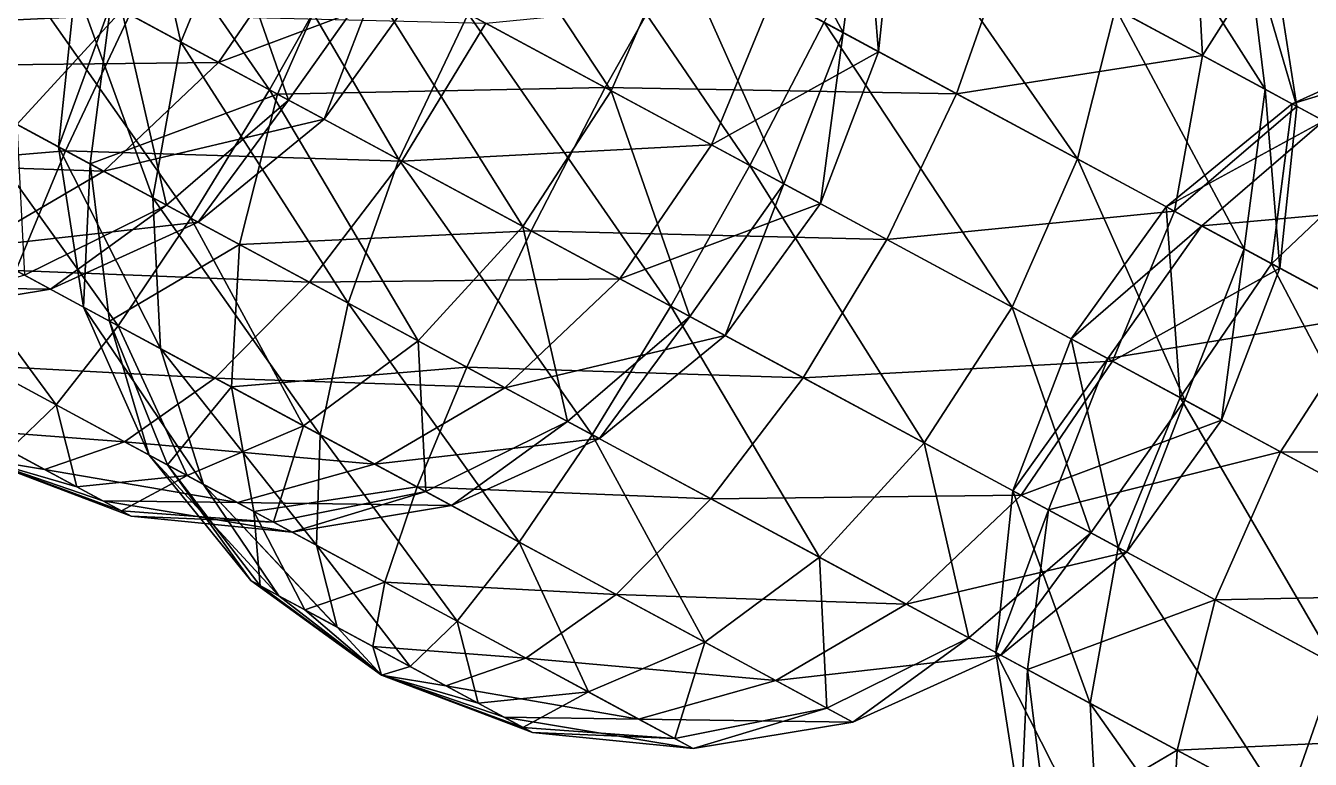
# Model space of a CAD drawing. Header units: metres. Extents: x -386 to 289, y -317 to 299.
# Drawn here: x 42.3 to 104.1, y -37 to -1.7 of the extents above; entities that cross this region are included whole.
import ezdxf

# ---------------------------------------------------------------- set-up
doc = ezdxf.new("R2010")
doc.units = ezdxf.units.M

msp = doc.modelspace()

# ---------------------------------------------------------------- linework, layer by layer
for points in [[(44.310596, 9.293887, -423.57208), (40.96672, 2.2753992, -424.517), (54.056976, -4.7877197, -422.57858), (54.057076, -4.7876196, -422.5785)], [(44.310596, 9.293887, -423.57208), (54.056976, -4.7877197, -422.57858), (57.862625, 1.981607, -421.56528), (57.862724, 1.981707, -421.5652)], [(75.44797, 9.5373, -430.71228), (73.62056, 2.301827, -428.33698), (81.64307, -2.026885, -440.2492), (81.643166, -2.0267851, -440.2491)], [(75.44797, 9.5373, -430.71228), (81.64307, -2.026885, -440.2492), (82.64075, 5.656283, -441.3925), (82.64085, 5.656383, -441.3924)], [(61.431087, 8.878908, -422.57858), (57.862625, 1.981607, -421.56528), (70.482086, -4.827489, -427.5268), (70.482185, -4.827389, -427.5267)], [(61.431087, 8.878908, -422.57858), (70.482086, -4.827489, -427.5268), (73.62056, 2.301827, -428.33698), (73.62066, 2.3019269, -428.33688)], [(47.51119, 7.5669327, -615.63135), (44.715904, 0.25244284, -615.7661), (49.783646, -2.481965, -601.9154), (49.783745, -2.4818652, -601.9153)], [(47.51119, 7.5669327, -615.63135), (49.783646, -2.481965, -601.9154), (52.757706, 4.736066, -601.29205), (52.757805, 4.736166, -601.29193)], [(34.756523, 5.6262436, -254.29596), (41.901817, -6.450634, -262.42963), (46.945988, -0.95083714, -260.05435), (46.946087, -0.9507371, -260.05426)], [(51.181633, 5.5864744, -259.24417), (46.945988, -0.95083714, -260.05435), (54.9685, -5.2795486, -271.96658), (54.968597, -5.2794485, -271.9665)], [(51.181633, 5.5864744, -259.24417), (54.9685, -5.2795486, -271.96658), (59.48715, 1.1050615, -271.57663), (59.487247, 1.1051615, -271.57654)], [(82.64075, 5.656283, -441.3925), (81.64307, -2.026885, -440.2492), (83.349, -2.9473596, -455.12344), (83.3491, -2.9472597, -455.12335)], [(82.64075, 5.656283, -441.3925), (83.349, -2.9473596, -455.12344), (84.17025, 4.83101, -454.72836), (84.17035, 4.83111, -454.72827)], [(95.14023, 5.9718685, -602.77344), (94.74842, -0.87667036, -598.9949), (101.94121, -4.757688, -609.67505), (101.94131, -4.757588, -609.6749)], [(95.14023, 5.9718685, -602.77344), (101.94121, -4.757688, -609.67505), (101.013115, 2.803031, -611.4938), (101.013214, 2.8031309, -611.49365)], [(47.333366, -1.1598563, -480.02835), (33.31649, -1.8182435, -471.89468), (35.143898, 5.4172263, -474.26996), (35.143997, 5.4173265, -474.26987)], [(67.64129, 5.528057, -592.7996), (63.61105, -1.1200838, -591.8547), (77.16308, -8.4323635, -589.84784), (77.16318, -8.432263, -589.8477)], [(67.64129, 5.528057, -592.7996), (77.16308, -8.4323635, -589.84784), (80.731544, -1.5350623, -590.86115), (80.73164, -1.5349623, -590.861)], [(83.81964, 5.0201797, -593.83203), (80.731544, -1.5350623, -590.86115), (92.921005, -8.112144, -596.61957), (92.921104, -8.112044, -596.61945)], [(83.81964, 5.0201797, -593.83203), (92.921005, -8.112144, -596.61957), (94.74842, -0.87667036, -598.9949), (94.74852, -0.87657034, -598.99475)], [(52.757706, 4.736066, -601.29205), (49.783646, -2.481965, -601.9154), (60.267174, -8.138572, -592.7996), (60.267273, -8.138472, -592.7995)], [(52.757706, 4.736066, -601.29205), (60.267174, -8.138572, -592.7996), (63.61105, -1.1200838, -591.8547), (63.61115, -1.1199838, -591.85455)], [(84.17025, 4.83101, -454.72836), (83.349, -2.9473596, -455.12344), (78.28126, -0.21295214, -468.9741), (78.28136, -0.21285214, -468.974)], [(98.5521, 4.1309223, -632.52185), (98.927086, -3.13136, -635.42914), (89.52782, 1.9402132, -643.6022), (89.527916, 1.9403132, -643.60205)], [(102.26195, 2.1291971, -622.38245), (98.927086, -3.13136, -635.42914), (98.5521, 4.1309223, -632.52185), (98.5522, 4.1310225, -632.5217)], [(56.00675, 2.9829836, -301.31482), (51.60669, -3.4656162, -300.69147), (41.12316, 2.1909885, -309.8073), (41.12326, 2.1910884, -309.80722)], [(61.25326, 0.15211678, -286.97556), (51.60669, -3.4656162, -300.69147), (56.00675, 2.9829836, -301.31482), (56.006847, 2.9830835, -301.31473)], [(101.013115, 2.803031, -611.4938), (101.94121, -4.757688, -609.67505), (103.4707, -5.582961, -623.0109), (103.4708, -5.582861, -623.0108)], [(101.013115, 2.803031, -611.4938), (103.4707, -5.582961, -623.0109), (102.26195, 2.1291971, -622.38245), (102.26205, 2.129297, -622.3823)], [(51.60669, -3.4656162, -300.69147), (36.681213, -3.633751, -307.03693), (41.12316, 2.1909885, -309.8073), (41.12326, 2.1910884, -309.80722)], [(40.96672, 2.2753992, -424.517), (38.53709, -4.635127, -427.28738), (50.27349, -10.967747, -425.54944), (50.27359, -10.967647, -425.54935)], [(40.96672, 2.2753992, -424.517), (50.27349, -10.967747, -425.54944), (54.056976, -4.7877197, -422.57858), (54.057076, -4.7876196, -422.5785)], [(57.582817, 2.132574, -643.36273), (54.44435, -4.9967446, -642.55255), (46.421837, -0.6680312, -630.6403), (46.421936, -0.6679312, -630.6402)], [(57.862625, 1.981607, -421.56528), (54.056976, -4.7877197, -422.57858), (66.246445, -11.3648, -428.33698), (66.246544, -11.3647, -428.33688)], [(70.202286, -4.6765227, -649.3243), (54.44435, -4.9967446, -642.55255), (57.582817, 2.132574, -643.36273), (57.582916, 2.132674, -643.3626)], [(74.007935, 2.092801, -648.311), (70.202286, -4.6765227, -649.3243), (57.582817, 2.132574, -643.36273), (57.582916, 2.132674, -643.3626)], [(57.582817, 2.132574, -643.36273), (57.582817, 2.132574, -643.36273), (70.202286, -4.6765227, -649.3243), (70.202385, -4.6764226, -649.32416)], [(57.862625, 1.981607, -421.56528), (66.246445, -11.3648, -428.33698), (70.482086, -4.827489, -427.5268), (70.482185, -4.827389, -427.5267)], [(87.09818, -4.970318, -646.3725), (70.202286, -4.6765227, -649.3243), (74.007935, 2.092801, -648.311), (74.00803, 2.092901, -648.31085)], [(73.62056, 2.301827, -428.33698), (70.482086, -4.827489, -427.5268), (78.7876, -9.308902, -439.85925), (78.7877, -9.308802, -439.85916)], [(73.62056, 2.301827, -428.33698), (78.7876, -9.308902, -439.85925), (81.64307, -2.026885, -440.2492), (81.643166, -2.0267851, -440.2491)], [(89.52782, 1.9402132, -643.6022), (87.09818, -4.970318, -646.3725), (74.007935, 2.092801, -648.311), (74.00803, 2.092901, -648.31085)], [(98.927086, -3.13136, -635.42914), (87.09818, -4.970318, -646.3725), (89.52782, 1.9402132, -643.6022), (89.527916, 1.9403132, -643.60205)], [(102.26195, 2.1291971, -622.38245), (103.4707, -5.582961, -623.0109), (98.927086, -3.13136, -635.42914), (98.927185, -3.1312602, -635.429)], [(59.48715, 1.1050615, -271.57663), (54.9685, -5.2795486, -271.96658), (56.67443, -6.2000237, -286.84082), (56.67453, -6.1999235, -286.84073)], [(59.48715, 1.1050615, -271.57663), (56.67443, -6.2000237, -286.84082), (61.25326, 0.15211678, -286.97556), (61.25336, 0.15221678, -286.97546)], [(46.421837, -0.6680312, -630.6403), (43.894653, -7.525921, -616.1612), (44.715904, 0.25244284, -615.7661), (44.716003, 0.25254282, -615.766)], [(44.715904, 0.25244284, -615.7661), (43.894653, -7.525921, -616.1612), (48.43827, -9.977524, -603.743), (48.43837, -9.977424, -603.74286)], [(44.715904, 0.25244284, -615.7661), (48.43827, -9.977524, -603.743), (49.783646, -2.481965, -601.9154), (49.783745, -2.4818652, -601.9153)], [(61.25326, 0.15211678, -286.97556), (56.67443, -6.2000237, -286.84082), (51.60669, -3.4656162, -300.69147), (51.60679, -3.4655163, -300.69138)], [(78.28126, -0.21295214, -468.9741), (75.307205, -7.4309797, -469.59744), (64.45386, -1.5748315, -479.03485), (64.45396, -1.5747315, -479.03476)], [(83.349, -2.9473596, -455.12344), (75.307205, -7.4309797, -469.59744), (78.28126, -0.21295214, -468.9741), (78.28136, -0.21285214, -468.974)], [(47.333366, -1.1598563, -480.02835), (44.245266, -7.7150936, -477.0575), (33.31649, -1.8182435, -471.89468), (33.31659, -1.8181435, -471.8946)], [(46.945988, -0.95083714, -260.05435), (41.901817, -6.450634, -262.42963), (49.0946, -10.331652, -273.10986), (49.0947, -10.331552, -273.10977)], [(46.421837, -0.6680312, -630.6403), (45.424156, -8.351195, -629.4971), (43.894653, -7.525921, -616.1612), (43.894753, -7.5258207, -616.1611)], [(60.423615, -8.222975, -478.08994), (44.245266, -7.7150936, -477.0575), (47.333366, -1.1598563, -480.02835), (47.333466, -1.1597563, -480.02826)], [(54.44435, -4.9967446, -642.55255), (45.424156, -8.351195, -629.4971), (46.421837, -0.6680312, -630.6403), (46.421936, -0.6679312, -630.6402)], [(46.945988, -0.95083714, -260.05435), (49.0946, -10.331652, -273.10986), (54.9685, -5.2795486, -271.96658), (54.968597, -5.2794485, -271.9665)], [(64.45386, -1.5748315, -479.03485), (60.423615, -8.222975, -478.08994), (47.333366, -1.1598563, -480.02835), (47.333466, -1.1597563, -480.02826)], [(63.61105, -1.1200838, -591.8547), (60.267174, -8.138572, -592.7996), (73.35743, -15.201691, -590.86115), (73.35753, -15.201591, -590.861)], [(63.61105, -1.1200838, -591.8547), (73.35743, -15.201691, -590.86115), (77.16308, -8.4323635, -589.84784), (77.16318, -8.432263, -589.8477)], [(94.74842, -0.87667036, -598.9949), (92.921005, -8.112144, -596.61957), (100.94351, -12.440856, -608.5318), (100.94361, -12.440756, -608.5317)], [(94.74842, -0.87667036, -598.9949), (100.94351, -12.440856, -608.5318), (101.94121, -4.757688, -609.67505), (101.94131, -4.757588, -609.6749)], [(44.245266, -7.7150936, -477.0575), (32.924675, -8.666785, -468.11612), (33.31649, -1.8182435, -471.89468), (33.31659, -1.8181435, -471.8946)], [(33.31649, -1.8182435, -471.89468), (33.31649, -1.8182435, -471.89468), (44.245266, -7.7150936, -477.0575), (44.245365, -7.7149935, -477.0574)], [(75.307205, -7.4309797, -469.59744), (60.423615, -8.222975, -478.08994), (64.45386, -1.5748315, -479.03485), (64.45396, -1.5747315, -479.03476)], [(80.731544, -1.5350623, -590.86115), (77.16308, -8.4323635, -589.84784), (89.78254, -15.24146, -595.8094), (89.78264, -15.24136, -595.80927)], [(80.731544, -1.5350623, -590.86115), (89.78254, -15.24146, -595.8094), (92.921005, -8.112144, -596.61957), (92.921104, -8.112044, -596.61945)], [(81.64307, -2.026885, -440.2492), (78.7876, -9.308902, -439.85925), (80.55371, -10.261847, -455.25818), (80.55381, -10.261746, -455.2581)], [(81.64307, -2.026885, -440.2492), (80.55371, -10.261847, -455.25818), (83.349, -2.9473596, -455.12344), (83.3491, -2.9472597, -455.12335)], [(111.597694, -2.9080963, -364.28906), (103.23935, -5.4581223, -352.77188), (110.34886, -2.2342606, -353.40036), (110.34896, -2.2341607, -353.40027)], [(110.34886, -2.2342606, -353.40036), (103.23935, -5.4581223, -352.77188), (107.78297, -7.909725, -340.35373), (107.783066, -7.909625, -340.35364)], [(49.783646, -2.481965, -601.9154), (48.43827, -9.977524, -603.743), (57.837543, -15.049098, -595.56995), (57.837643, -15.048998, -595.5698)], [(49.783646, -2.481965, -601.9154), (57.837543, -15.049098, -595.56995), (60.267174, -8.138572, -592.7996), (60.267273, -8.138472, -592.7995)], [(83.349, -2.9473596, -455.12344), (80.55371, -10.261847, -455.25818), (75.307205, -7.4309797, -469.59744), (75.307304, -7.4308796, -469.59735)], [(111.597694, -2.9080963, -364.28906), (104.76885, -6.283396, -366.10776), (103.23935, -5.4581223, -352.77188), (103.23945, -5.458022, -352.7718)], [(46.080486, -8.705324, -298.8639), (32.130264, -8.238144, -302.62988), (36.681213, -3.633751, -307.03693), (36.681313, -3.633651, -307.03683)], [(51.60669, -3.4656162, -300.69147), (46.080486, -8.705324, -298.8639), (36.681213, -3.633751, -307.03693), (36.681313, -3.633651, -307.03683)], [(56.67443, -6.2000237, -286.84082), (46.080486, -8.705324, -298.8639), (51.60669, -3.4656162, -300.69147), (51.60679, -3.4655163, -300.69138)], [(98.927086, -3.13136, -635.42914), (97.58171, -10.626923, -637.2567), (87.09818, -4.970318, -646.3725), (87.09828, -4.9702177, -646.3724)], [(103.4707, -5.582961, -623.0109), (97.58171, -10.626923, -637.2567), (98.927086, -3.13136, -635.42914), (98.927185, -3.1312602, -635.429)], [(38.53709, -4.635127, -427.28738), (37.18728, -10.966761, -431.6944), (46.77001, -16.137323, -430.2754), (46.77011, -16.137224, -430.2753)], [(38.53709, -4.635127, -427.28738), (46.77001, -16.137323, -430.2754), (50.27349, -10.967747, -425.54944), (50.27359, -10.967647, -425.54935)], [(54.056976, -4.7877197, -422.57858), (50.27349, -10.967747, -425.54944), (61.20227, -16.864597, -430.71228), (61.20237, -16.864498, -430.7122)], [(54.056976, -4.7877197, -422.57858), (61.20227, -16.864597, -430.71228), (66.246445, -11.3648, -428.33698), (66.246544, -11.3647, -428.33688)], [(70.202286, -4.6765227, -649.3243), (66.63382, -11.573828, -648.311), (54.44435, -4.9967446, -642.55255), (54.44445, -4.9966445, -642.5524)], [(70.482086, -4.827489, -427.5268), (66.246445, -11.3648, -428.33698), (74.26895, -15.693512, -440.2492), (74.26905, -15.693412, -440.2491)], [(83.75431, -11.988802, -647.31744), (66.63382, -11.573828, -648.311), (70.202286, -4.6765227, -649.3243), (70.202385, -4.6764226, -649.32416)], [(87.09818, -4.970318, -646.3725), (83.75431, -11.988802, -647.31744), (70.202286, -4.6765227, -649.3243), (70.202385, -4.6764226, -649.32416)], [(70.482086, -4.827489, -427.5268), (74.26895, -15.693512, -440.2492), (78.7876, -9.308902, -439.85925), (78.7877, -9.308802, -439.85916)], [(101.94121, -4.757688, -609.67505), (100.94351, -12.440856, -608.5318), (102.64945, -13.36133, -623.406), (102.64955, -13.36123, -623.4059)], [(101.94121, -4.757688, -609.67505), (102.64945, -13.36133, -623.406), (103.4707, -5.582961, -623.0109), (103.4708, -5.582861, -623.0108)], [(54.44435, -4.9967446, -642.55255), (52.616943, -12.232214, -640.17725), (45.424156, -8.351195, -629.4971), (45.424255, -8.351095, -629.49695)], [(54.9685, -5.2795486, -271.96658), (49.0946, -10.331652, -273.10986), (50.6241, -11.156927, -286.44574), (50.6242, -11.156827, -286.44565)], [(54.9685, -5.2795486, -271.96658), (50.6241, -11.156927, -286.44574), (56.67443, -6.2000237, -286.84082), (56.67453, -6.1999235, -286.84073)], [(66.63382, -11.573828, -648.311), (52.616943, -12.232214, -640.17725), (54.44435, -4.9967446, -642.55255), (54.44445, -4.9966445, -642.5524)], [(54.44435, -4.9967446, -642.55255), (54.44435, -4.9967446, -642.55255), (66.63382, -11.573828, -648.311), (66.63392, -11.573728, -648.31085)], [(97.58171, -10.626923, -637.2567), (83.75431, -11.988802, -647.31744), (87.09818, -4.970318, -646.3725), (87.09828, -4.9702177, -646.3724)], [(104.76885, -6.283396, -366.10776), (97.18901, -10.415028, -352.3768), (103.23935, -5.4581223, -352.77188), (103.23945, -5.458022, -352.7718)], [(103.23935, -5.4581223, -352.77188), (97.18901, -10.415028, -352.3768), (102.25676, -13.149437, -338.52615), (102.25686, -13.149337, -338.52606)], [(103.23935, -5.4581223, -352.77188), (102.25676, -13.149437, -338.52615), (107.78297, -7.909725, -340.35373), (107.783066, -7.909625, -340.35364)], [(103.4707, -5.582961, -623.0109), (102.64945, -13.36133, -623.406), (97.58171, -10.626923, -637.2567), (97.58181, -10.626822, -637.2566)], [(41.901817, -6.450634, -262.42963), (42.26575, -13.706955, -274.92856), (49.0946, -10.331652, -273.10986), (49.0947, -10.331552, -273.10977)], [(56.67443, -6.2000237, -286.84082), (50.6241, -11.156927, -286.44574), (46.080486, -8.705324, -298.8639), (46.080585, -8.705224, -298.8638)], [(104.76885, -6.283396, -366.10776), (98.89495, -11.335503, -367.25104), (97.18901, -10.415028, -352.3768), (97.18911, -10.4149275, -352.3767)], [(111.96164, -10.164415, -376.788), (98.89495, -11.335503, -367.25104), (104.76885, -6.283396, -366.10776), (104.76895, -6.2832956, -366.10767)], [(44.245266, -7.7150936, -477.0575), (41.847984, -13.481543, -472.33154), (32.924675, -8.666785, -468.11612), (32.924774, -8.666685, -468.11603)], [(55.981667, -14.047714, -475.31955), (41.847984, -13.481543, -472.33154), (44.245266, -7.7150936, -477.0575), (44.245365, -7.7149935, -477.0574)], [(45.424156, -8.351195, -629.4971), (45.10341, -15.238084, -616.7897), (43.894653, -7.525921, -616.1612), (43.894753, -7.5258207, -616.1611)], [(43.894653, -7.525921, -616.1612), (45.10341, -15.238084, -616.7897), (48.81326, -17.239809, -606.65027), (48.81336, -17.23971, -606.65015)], [(43.894653, -7.525921, -616.1612), (48.81326, -17.239809, -606.65027), (48.43827, -9.977524, -603.743), (48.43837, -9.977424, -603.74286)], [(60.423615, -8.222975, -478.08994), (55.981667, -14.047714, -475.31955), (44.245266, -7.7150936, -477.0575), (44.245365, -7.7149935, -477.0574)], [(75.307205, -7.4309797, -469.59744), (70.90714, -13.87958, -468.9741), (60.423615, -8.222975, -478.08994), (60.423714, -8.222875, -478.08984)], [(80.55371, -10.261847, -455.25818), (70.90714, -13.87958, -468.9741), (75.307205, -7.4309797, -469.59744), (75.307304, -7.4308796, -469.59735)], [(107.78297, -7.909725, -340.35373), (102.25676, -13.149437, -338.52615), (112.74029, -18.806042, -329.4103), (112.74039, -18.805943, -329.41022)], [(46.080486, -8.705324, -298.8639), (39.804737, -12.379065, -295.95663), (32.130264, -8.238144, -302.62988), (32.130363, -8.238044, -302.6298)], [(45.424156, -8.351195, -629.4971), (46.35224, -15.911918, -627.67834), (45.10341, -15.238084, -616.7897), (45.103508, -15.237984, -616.78955)], [(52.616943, -12.232214, -640.17725), (46.35224, -15.911918, -627.67834), (45.424156, -8.351195, -629.4971), (45.424255, -8.351095, -629.49695)], [(70.90714, -13.87958, -468.9741), (55.981667, -14.047714, -475.31955), (60.423615, -8.222975, -478.08994), (60.423714, -8.222875, -478.08984)], [(60.267174, -8.138572, -592.7996), (57.837543, -15.049098, -595.56995), (69.573944, -21.381718, -593.83203), (69.57404, -21.381618, -593.8319)], [(60.267174, -8.138572, -592.7996), (69.573944, -21.381718, -593.83203), (73.35743, -15.201691, -590.86115), (73.35753, -15.201591, -590.861)], [(77.16308, -8.4323635, -589.84784), (73.35743, -15.201691, -590.86115), (85.54689, -21.77877, -596.61957), (85.54699, -21.778671, -596.61945)], [(77.16308, -8.4323635, -589.84784), (85.54689, -21.77877, -596.61957), (89.78254, -15.24146, -595.8094), (89.78264, -15.24136, -595.80927)], [(92.921005, -8.112144, -596.61957), (89.78254, -15.24146, -595.8094), (98.08806, -19.722874, -608.14185), (98.08816, -19.722775, -608.1417)], [(92.921005, -8.112144, -596.61957), (98.08806, -19.722874, -608.14185), (100.94351, -12.440856, -608.5318), (100.94361, -12.440756, -608.5317)], [(50.6241, -11.156927, -286.44574), (39.804737, -12.379065, -295.95663), (46.080486, -8.705324, -298.8639), (46.080585, -8.705224, -298.8638)], [(78.7876, -9.308902, -439.85925), (74.26895, -15.693512, -440.2492), (75.974884, -16.613987, -455.12344), (75.97498, -16.613888, -455.12335)], [(78.7876, -9.308902, -439.85925), (75.974884, -16.613987, -455.12344), (80.55371, -10.261847, -455.25818), (80.55381, -10.261746, -455.2581)], [(49.0946, -10.331652, -273.10986), (42.26575, -13.706955, -274.92856), (43.514584, -14.380791, -285.81726), (43.514683, -14.380691, -285.81717)], [(49.0946, -10.331652, -273.10986), (43.514584, -14.380791, -285.81726), (50.6241, -11.156927, -286.44574), (50.6242, -11.156827, -286.44565)], [(48.43827, -9.977524, -603.743), (48.81326, -17.239809, -606.65027), (56.487732, -21.380732, -599.977), (56.48783, -21.380632, -599.97687)], [(48.43827, -9.977524, -603.743), (56.487732, -21.380732, -599.977), (57.837543, -15.049098, -595.56995), (57.837643, -15.048998, -595.5698)], [(80.55371, -10.261847, -455.25818), (75.974884, -16.613987, -455.12344), (70.90714, -13.87958, -468.9741), (70.90724, -13.879479, -468.974)], [(98.89495, -11.335503, -367.25104), (92.61018, -16.767166, -352.24207), (97.18901, -10.415028, -352.3768), (97.18911, -10.4149275, -352.3767)], [(97.18901, -10.415028, -352.3768), (92.61018, -16.767166, -352.24207), (97.856705, -19.598034, -337.9028), (97.856804, -19.597935, -337.9027)], [(97.18901, -10.415028, -352.3768), (97.856705, -19.598034, -337.9028), (102.25676, -13.149437, -338.52615), (102.25686, -13.149337, -338.52606)], [(111.96164, -10.164415, -376.788), (106.917465, -15.664215, -379.16327), (98.89495, -11.335503, -367.25104), (98.89505, -11.3354025, -367.25095)], [(37.18728, -10.966761, -431.6944), (37.009277, -16.288008, -437.43777), (43.785294, -19.944147, -436.43436), (43.785393, -19.944048, -436.43427)], [(37.18728, -10.966761, -431.6944), (43.785294, -19.944147, -436.43436), (46.77001, -16.137323, -430.2754), (46.77011, -16.137224, -430.2753)], [(50.27349, -10.967747, -425.54944), (46.77001, -16.137323, -430.2754), (55.69332, -20.95208, -434.4908), (55.69342, -20.95198, -434.49072)], [(50.27349, -10.967747, -425.54944), (55.69332, -20.95208, -434.4908), (61.20227, -16.864597, -430.71228), (61.20237, -16.864498, -430.7122)], [(97.58171, -10.626923, -637.2567), (94.60765, -17.844952, -637.88007), (83.75431, -11.988802, -647.31744), (83.75441, -11.988702, -647.3173)], [(102.64945, -13.36133, -623.406), (94.60765, -17.844952, -637.88007), (97.58171, -10.626923, -637.2567), (97.58181, -10.626822, -637.2566)], [(50.6241, -11.156927, -286.44574), (43.514584, -14.380791, -285.81726), (39.804737, -12.379065, -295.95663), (39.804836, -12.378964, -295.95654)], [(66.63382, -11.573828, -648.311), (63.54572, -18.129065, -645.3401), (52.616943, -12.232214, -640.17725), (52.617043, -12.232114, -640.1771)], [(66.246445, -11.3648, -428.33698), (61.20227, -16.864597, -430.71228), (68.39505, -20.745615, -441.3925), (68.39515, -20.745516, -441.3924)], [(79.72407, -18.636946, -646.3725), (63.54572, -18.129065, -645.3401), (66.63382, -11.573828, -648.311), (66.63392, -11.573728, -648.31085)], [(66.246445, -11.3648, -428.33698), (68.39505, -20.745615, -441.3925), (74.26895, -15.693512, -440.2492), (74.26905, -15.693412, -440.2491)], [(83.75431, -11.988802, -647.31744), (79.72407, -18.636946, -646.3725), (66.63382, -11.573828, -648.311), (66.63392, -11.573728, -648.31085)], [(98.89495, -11.335503, -367.25104), (94.3763, -17.72011, -367.641), (92.61018, -16.767166, -352.24207), (92.61028, -16.767067, -352.24197)], [(106.917465, -15.664215, -379.16327), (94.3763, -17.72011, -367.641), (98.89495, -11.335503, -367.25104), (98.89505, -11.3354025, -367.25095)], [(52.616943, -12.232214, -640.17725), (52.22513, -19.080757, -636.3987), (46.35224, -15.911918, -627.67834), (46.35234, -15.911818, -627.6782)], [(63.54572, -18.129065, -645.3401), (52.22513, -19.080757, -636.3987), (52.616943, -12.232214, -640.17725), (52.617043, -12.232114, -640.1771)], [(52.616943, -12.232214, -640.17725), (52.616943, -12.232214, -640.17725), (63.54572, -18.129065, -645.3401), (63.54582, -18.128965, -645.33997)], [(94.60765, -17.844952, -637.88007), (79.72407, -18.636946, -646.3725), (83.75431, -11.988802, -647.31744), (83.75441, -11.988702, -647.3173)], [(43.514584, -14.380791, -285.81726), (33.207127, -14.236477, -292.16785), (39.804737, -12.379065, -295.95663), (39.804836, -12.378964, -295.95654)], [(100.94351, -12.440856, -608.5318), (98.08806, -19.722874, -608.14185), (99.85417, -20.675817, -623.5408), (99.85427, -20.675718, -623.54065)], [(100.94351, -12.440856, -608.5318), (99.85417, -20.675817, -623.5408), (102.64945, -13.36133, -623.406), (102.64955, -13.36123, -623.4059)], [(51.430717, -18.652107, -470.9125), (40.304893, -18.066227, -466.17258), (41.847984, -13.481543, -472.33154), (41.848083, -13.481442, -472.33145)], [(55.981667, -14.047714, -475.31955), (51.430717, -18.652107, -470.9125), (41.847984, -13.481543, -472.33154), (41.848083, -13.481442, -472.33145)], [(102.64945, -13.36133, -623.406), (99.85417, -20.675817, -623.5408), (94.60765, -17.844952, -637.88007), (94.60775, -17.844852, -637.87994)], [(102.25676, -13.149437, -338.52615), (97.856705, -19.598034, -337.9028), (108.71005, -25.454182, -328.4654), (108.71015, -25.454082, -328.4653)], [(102.25676, -13.149437, -338.52615), (108.71005, -25.454182, -328.4654), (112.74029, -18.806042, -329.4103), (112.74039, -18.805943, -329.41022)], [(42.26575, -13.706955, -274.92856), (35.830383, -15.651909, -284.9982), (43.514584, -14.380791, -285.81726), (43.514683, -14.380691, -285.81717)], [(65.380936, -19.119287, -467.1465), (51.430717, -18.652107, -470.9125), (55.981667, -14.047714, -475.31955), (55.981766, -14.047614, -475.31946)], [(70.90714, -13.87958, -468.9741), (65.380936, -19.119287, -467.1465), (55.981667, -14.047714, -475.31955), (55.981766, -14.047614, -475.31946)], [(75.974884, -16.613987, -455.12344), (65.380936, -19.119287, -467.1465), (70.90714, -13.87958, -468.9741), (70.90724, -13.879479, -468.974)], [(43.514584, -14.380791, -285.81726), (35.830383, -15.651909, -284.9982), (33.207127, -14.236477, -292.16785), (33.207226, -14.236377, -292.16776)], [(46.35224, -15.911918, -627.67834), (48.2598, -22.358469, -617.6087), (45.10341, -15.238084, -616.7897), (45.103508, -15.237984, -616.78955)], [(45.10341, -15.238084, -616.7897), (48.2598, -22.358469, -617.6087), (50.883057, -23.773903, -610.4391), (50.883156, -23.773804, -610.43896)], [(45.10341, -15.238084, -616.7897), (50.883057, -23.773903, -610.4391), (48.81326, -17.239809, -606.65027), (48.81336, -17.23971, -606.65015)], [(57.837543, -15.049098, -595.56995), (56.487732, -21.380732, -599.977), (66.070465, -26.551294, -598.558), (66.070564, -26.551195, -598.55786)], [(57.837543, -15.049098, -595.56995), (66.070465, -26.551294, -598.558), (69.573944, -21.381718, -593.83203), (69.57404, -21.381618, -593.8319)], [(73.35743, -15.201691, -590.86115), (69.573944, -21.381718, -593.83203), (80.50272, -27.278568, -598.9949), (80.50282, -27.27847, -598.99475)], [(73.35743, -15.201691, -590.86115), (80.50272, -27.278568, -598.9949), (85.54689, -21.77877, -596.61957), (85.54699, -21.778671, -596.61945)], [(89.78254, -15.24146, -595.8094), (85.54689, -21.77877, -596.61957), (93.569405, -26.107483, -608.5318), (93.5695, -26.107384, -608.5317)], [(89.78254, -15.24146, -595.8094), (93.569405, -26.107483, -608.5318), (98.08806, -19.722874, -608.14185), (98.08816, -19.722775, -608.1417)], [(52.22513, -19.080757, -636.3987), (49.142857, -22.834942, -625.30817), (46.35224, -15.911918, -627.67834), (46.35234, -15.911818, -627.6782)], [(46.35224, -15.911918, -627.67834), (49.142857, -22.834942, -625.30817), (48.2598, -22.358469, -617.6087), (48.2599, -22.35837, -617.6086)], [(74.26895, -15.693512, -440.2492), (68.39505, -20.745615, -441.3925), (69.92455, -21.57089, -454.72836), (69.92465, -21.570791, -454.72827)], [(74.26895, -15.693512, -440.2492), (69.92455, -21.57089, -454.72836), (75.974884, -16.613987, -455.12344), (75.97498, -16.613888, -455.12335)], [(106.917465, -15.664215, -379.16327), (102.681816, -22.201525, -379.97345), (94.3763, -17.72011, -367.641), (94.376396, -17.72001, -367.6409)], [(119.10693, -22.241299, -384.92166), (102.681816, -22.201525, -379.97345), (106.917465, -15.664215, -379.16327), (106.917564, -15.664115, -379.16318)], [(37.009277, -16.288008, -437.43777), (41.522736, -22.128788, -443.60666), (43.785294, -19.944147, -436.43436), (43.785393, -19.944048, -436.43427)], [(46.77001, -16.137323, -430.2754), (43.785294, -19.944147, -436.43436), (50.095024, -23.348694, -439.41513), (50.095123, -23.348595, -439.41504)], [(46.77001, -16.137323, -430.2754), (50.095024, -23.348694, -439.41513), (55.69332, -20.95208, -434.4908), (55.69342, -20.95198, -434.49072)], [(75.974884, -16.613987, -455.12344), (69.92455, -21.57089, -454.72836), (65.380936, -19.119287, -467.1465), (65.381035, -19.119188, -467.14642)], [(48.81326, -17.239809, -606.65027), (50.883057, -23.773903, -610.4391), (56.30973, -26.701979, -605.72034), (56.30983, -26.70188, -605.7202)], [(48.81326, -17.239809, -606.65027), (56.30973, -26.701979, -605.72034), (56.487732, -21.380732, -599.977), (56.48783, -21.380632, -599.97687)], [(61.20227, -16.864597, -430.71228), (55.69332, -20.95208, -434.4908), (61.566204, -24.120918, -443.21118), (61.566303, -24.12082, -443.2111)], [(61.20227, -16.864597, -430.71228), (61.566204, -24.120918, -443.21118), (68.39505, -20.745615, -441.3925), (68.39515, -20.745516, -441.3924)], [(94.3763, -17.72011, -367.641), (89.8149, -24.081656, -352.3768), (92.61018, -16.767166, -352.24207), (92.61028, -16.767067, -352.24197)], [(92.61018, -16.767166, -352.24207), (89.8149, -24.081656, -352.3768), (94.882645, -26.816063, -338.52615), (94.882744, -26.815964, -338.52606)], [(92.61018, -16.767166, -352.24207), (94.882645, -26.816063, -338.52615), (97.856705, -19.598034, -337.9028), (97.856804, -19.597935, -337.9027)], [(94.60765, -17.844952, -637.88007), (90.207596, -24.29355, -637.2567), (79.72407, -18.636946, -646.3725), (79.72417, -18.636847, -646.3724)], [(94.3763, -17.72011, -367.641), (91.520836, -25.00213, -367.25104), (89.8149, -24.081656, -352.3768), (89.815, -24.081556, -352.3767)], [(99.85417, -20.675817, -623.5408), (90.207596, -24.29355, -637.2567), (94.60765, -17.844952, -637.88007), (94.60775, -17.844852, -637.87994)], [(102.681816, -22.201525, -379.97345), (91.520836, -25.00213, -367.25104), (94.3763, -17.72011, -367.641), (94.376396, -17.72001, -367.6409)], [(47.080906, -21.722366, -465.16916), (39.72115, -21.156704, -459.00027), (40.304893, -18.066227, -466.17258), (40.304993, -18.066128, -466.1725)], [(51.430717, -18.652107, -470.9125), (47.080906, -21.722366, -465.16916), (40.304893, -18.066227, -466.17258), (40.304993, -18.066128, -466.1725)], [(63.54572, -18.129065, -645.3401), (61.148438, -23.895514, -640.61414), (52.22513, -19.080757, -636.3987), (52.225227, -19.080658, -636.39856)], [(75.28212, -24.461685, -643.6022), (61.148438, -23.895514, -640.61414), (63.54572, -18.129065, -645.3401), (63.54582, -18.128965, -645.33997)], [(79.72407, -18.636946, -646.3725), (75.28212, -24.461685, -643.6022), (63.54572, -18.129065, -645.3401), (63.54582, -18.128965, -645.33997)], [(59.10519, -22.793028, -464.23926), (47.080906, -21.722366, -465.16916), (51.430717, -18.652107, -470.9125), (51.430817, -18.652008, -470.9124)], [(52.22513, -19.080757, -636.3987), (53.295616, -25.07565, -631.4744), (49.142857, -22.834942, -625.30817), (49.142956, -22.834843, -625.30804)], [(65.380936, -19.119287, -467.1465), (59.10519, -22.793028, -464.23926), (51.430717, -18.652107, -470.9125), (51.430817, -18.652008, -470.9124)], [(61.148438, -23.895514, -640.61414), (53.295616, -25.07565, -631.4744), (52.22513, -19.080757, -636.3987), (52.225227, -19.080658, -636.39856)], [(52.22513, -19.080757, -636.3987), (52.22513, -19.080757, -636.3987), (61.148438, -23.895514, -640.61414), (61.148537, -23.895414, -640.614)], [(69.92455, -21.57089, -454.72836), (59.10519, -22.793028, -464.23926), (65.380936, -19.119287, -467.1465), (65.381035, -19.119188, -467.14642)], [(90.207596, -24.29355, -637.2567), (75.28212, -24.461685, -643.6022), (79.72407, -18.636946, -646.3725), (79.72417, -18.636847, -646.3724)], [(98.08806, -19.722874, -608.14185), (93.569405, -26.107483, -608.5318), (95.27534, -27.027958, -623.406), (95.27544, -27.027859, -623.4059)], [(97.856705, -19.598034, -337.9028), (94.882645, -26.816063, -338.52615), (105.36617, -32.47267, -329.4103), (105.36627, -32.472572, -329.41022)], [(98.08806, -19.722874, -608.14185), (95.27534, -27.027958, -623.406), (99.85417, -20.675817, -623.5408), (99.85427, -20.675718, -623.54065)], [(97.856705, -19.598034, -337.9028), (105.36617, -32.47267, -329.4103), (108.71005, -25.454182, -328.4654), (108.71015, -25.454082, -328.4653)], [(43.785294, -19.944147, -436.43436), (41.522736, -22.128788, -443.60666), (44.78889, -23.891111, -445.1496), (44.78899, -23.891012, -445.1495)], [(43.785294, -19.944147, -436.43436), (44.78889, -23.891111, -445.1496), (50.095024, -23.348694, -439.41513), (50.095123, -23.348595, -439.41504)], [(55.69332, -20.95208, -434.4908), (50.095024, -23.348694, -439.41513), (54.24778, -25.589401, -445.58136), (54.24788, -25.589302, -445.58127)], [(55.69332, -20.95208, -434.4908), (54.24778, -25.589401, -445.58136), (61.566204, -24.120918, -443.21118), (61.566303, -24.12082, -443.2111)], [(68.39505, -20.745615, -441.3925), (61.566204, -24.120918, -443.21118), (62.815037, -24.794754, -454.09988), (62.815136, -24.794655, -454.0998)], [(68.39505, -20.745615, -441.3925), (62.815037, -24.794754, -454.09988), (69.92455, -21.57089, -454.72836), (69.92465, -21.570791, -454.72827)], [(99.85417, -20.675817, -623.5408), (95.27534, -27.027958, -623.406), (90.207596, -24.29355, -637.2567), (90.207695, -24.293451, -637.2566)], [(43.22867, -23.049263, -458.48087), (40.136528, -22.54237, -451.30347), (39.72115, -21.156704, -459.00027), (39.72125, -21.156605, -459.00018)], [(47.080906, -21.722366, -465.16916), (43.22867, -23.049263, -458.48087), (39.72115, -21.156704, -459.00027), (39.72125, -21.156605, -459.00018)], [(56.487732, -21.380732, -599.977), (56.30973, -26.701979, -605.72034), (63.085747, -30.358118, -604.717), (63.085846, -30.358019, -604.71686)], [(56.487732, -21.380732, -599.977), (63.085747, -30.358118, -604.717), (66.070465, -26.551294, -598.558), (66.070564, -26.551195, -598.55786)], [(69.92455, -21.57089, -454.72836), (62.815037, -24.794754, -454.09988), (59.10519, -22.793028, -464.23926), (59.10529, -22.792929, -464.23917)], [(69.573944, -21.381718, -593.83203), (66.070465, -26.551294, -598.558), (74.993774, -31.36605, -602.77344), (74.99387, -31.365952, -602.7733)], [(69.573944, -21.381718, -593.83203), (74.993774, -31.36605, -602.77344), (80.50272, -27.278568, -598.9949), (80.50282, -27.27847, -598.99475)], [(41.522736, -22.128788, -443.60666), (40.136528, -22.54237, -451.30347), (44.78889, -23.891111, -445.1496), (44.78899, -23.891012, -445.1495)], [(52.50758, -24.65044, -460.45047), (43.22867, -23.049263, -458.48087), (47.080906, -21.722366, -465.16916), (47.081005, -21.722267, -465.16907)], [(59.10519, -22.793028, -464.23926), (52.50758, -24.65044, -460.45047), (47.080906, -21.722366, -465.16916), (47.081005, -21.722267, -465.16907)], [(85.54689, -21.77877, -596.61957), (80.50272, -27.278568, -598.9949), (87.69551, -31.159586, -609.67505), (87.69561, -31.159487, -609.6749)], [(85.54689, -21.77877, -596.61957), (87.69551, -31.159586, -609.67505), (93.569405, -26.107483, -608.5318), (93.5695, -26.107384, -608.5317)], [(102.681816, -22.201525, -379.97345), (99.54335, -29.330843, -379.16327), (91.520836, -25.00213, -367.25104), (91.520935, -25.002031, -367.25095)], [(115.301285, -29.010622, -385.93497), (99.54335, -29.330843, -379.16327), (102.681816, -22.201525, -379.97345), (102.681915, -22.201426, -379.97336)], [(119.10693, -22.241299, -384.92166), (115.301285, -29.010622, -385.93497), (102.681816, -22.201525, -379.97345), (102.681915, -22.201426, -379.97336)], [(102.681816, -22.201525, -379.97345), (102.681816, -22.201525, -379.97345), (115.301285, -29.010622, -385.93497), (115.301384, -29.010523, -385.93488)], [(44.78889, -23.891111, -445.1496), (40.136528, -22.54237, -451.30347), (46.938515, -25.050987, -448.3415), (46.938614, -25.050888, -448.3414)], [(46.938515, -25.050987, -448.3415), (40.136528, -22.54237, -451.30347), (47.395622, -25.297626, -452.32703), (47.39572, -25.297527, -452.32693)], [(47.395622, -25.297626, -452.32703), (40.136528, -22.54237, -451.30347), (46.037724, -24.564945, -456.0383), (46.037823, -24.564846, -456.0382)], [(46.037724, -24.564945, -456.0383), (40.136528, -22.54237, -451.30347), (43.22867, -23.049263, -458.48087), (43.228767, -23.049164, -458.48077)], [(49.142857, -22.834942, -625.30817), (53.148712, -28.401836, -618.5625), (48.2598, -22.358469, -617.6087), (48.2599, -22.35837, -617.6086)], [(48.2598, -22.358469, -617.6087), (53.148712, -28.401836, -618.5625), (54.50661, -29.134518, -614.85126), (54.50671, -29.134418, -614.85114)], [(48.2598, -22.358469, -617.6087), (54.50661, -29.134518, -614.85126), (50.883057, -23.773903, -610.4391), (50.883156, -23.773804, -610.43896)], [(53.295616, -25.07565, -631.4744), (53.60582, -28.648476, -622.54803), (49.142857, -22.834942, -625.30817), (49.142956, -22.834843, -625.30804)], [(49.142857, -22.834942, -625.30817), (53.60582, -28.648476, -622.54803), (53.148712, -28.401836, -618.5625), (53.14881, -28.401737, -618.5624)], [(62.815037, -24.794754, -454.09988), (52.50758, -24.65044, -460.45047), (59.10519, -22.793028, -464.23926), (59.10529, -22.792929, -464.23917)], [(52.50758, -24.65044, -460.45047), (46.037724, -24.564945, -456.0383), (43.22867, -23.049263, -458.48087), (43.228767, -23.049164, -458.48077)], [(50.095024, -23.348694, -439.41513), (44.78889, -23.891111, -445.1496), (46.938515, -25.050987, -448.3415), (46.938614, -25.050888, -448.3414)], [(50.095024, -23.348694, -439.41513), (46.938515, -25.050987, -448.3415), (54.24778, -25.589401, -445.58136), (54.24788, -25.589302, -445.58127)], [(50.883057, -23.773903, -610.4391), (54.50661, -29.134518, -614.85126), (57.315666, -30.650202, -612.4086), (57.315765, -30.650103, -612.4085)], [(50.883057, -23.773903, -610.4391), (57.315666, -30.650202, -612.4086), (56.30973, -26.701979, -605.72034), (56.30983, -26.70188, -605.7202)], [(61.148438, -23.895514, -640.61414), (59.605347, -28.480198, -634.45514), (53.295616, -25.07565, -631.4744), (53.295715, -25.07555, -631.4743)], [(70.73117, -29.066078, -639.1951), (59.605347, -28.480198, -634.45514), (61.148438, -23.895514, -640.61414), (61.148537, -23.895414, -640.614)], [(75.28212, -24.461685, -643.6022), (70.73117, -29.066078, -639.1951), (61.148438, -23.895514, -640.61414), (61.148537, -23.895414, -640.614)], [(91.520836, -25.00213, -367.25104), (88.99365, -31.86002, -352.77188), (89.8149, -24.081656, -352.3768), (89.815, -24.081556, -352.3767)], [(89.8149, -24.081656, -352.3768), (88.99365, -31.86002, -352.77188), (93.53727, -34.311623, -340.35373), (93.53737, -34.311523, -340.35364)], [(89.8149, -24.081656, -352.3768), (93.53727, -34.311623, -340.35373), (94.882645, -26.816063, -338.52615), (94.882744, -26.815964, -338.52606)], [(55.130836, -26.065872, -453.28082), (47.395622, -25.297626, -452.32703), (46.037724, -24.564945, -456.0383), (46.037823, -24.564846, -456.0382)], [(55.130836, -26.065872, -453.28082), (46.037724, -24.564945, -456.0383), (52.50758, -24.65044, -460.45047), (52.50768, -24.650341, -460.45038)], [(62.815037, -24.794754, -454.09988), (55.130836, -26.065872, -453.28082), (52.50758, -24.65044, -460.45047), (52.50768, -24.650341, -460.45038)], [(61.566204, -24.120918, -443.21118), (54.24778, -25.589401, -445.58136), (55.130836, -26.065872, -453.28082), (55.130936, -26.065773, -453.28073)], [(61.566204, -24.120918, -443.21118), (55.130836, -26.065872, -453.28082), (62.815037, -24.794754, -454.09988), (62.815136, -24.794655, -454.0998)], [(84.6814, -29.533258, -635.42914), (70.73117, -29.066078, -639.1951), (75.28212, -24.461685, -643.6022), (75.28222, -24.461586, -643.60205)], [(90.207596, -24.29355, -637.2567), (84.6814, -29.533258, -635.42914), (75.28212, -24.461685, -643.6022), (75.28222, -24.461586, -643.60205)], [(95.27534, -27.027958, -623.406), (84.6814, -29.533258, -635.42914), (90.207596, -24.29355, -637.2567), (90.207695, -24.293451, -637.2566)], [(54.24778, -25.589401, -445.58136), (46.938515, -25.050987, -448.3415), (47.395622, -25.297626, -452.32703), (47.39572, -25.297527, -452.32693)], [(54.24778, -25.589401, -445.58136), (47.395622, -25.297626, -452.32703), (55.130836, -26.065872, -453.28082), (55.130936, -26.065773, -453.28073)], [(59.605347, -28.480198, -634.45514), (55.755444, -29.808352, -625.7399), (53.295616, -25.07565, -631.4744), (53.295715, -25.07555, -631.4743)], [(53.295616, -25.07565, -631.4744), (55.755444, -29.808352, -625.7399), (53.60582, -28.648476, -622.54803), (53.60592, -28.648376, -622.5479)], [(53.295616, -25.07565, -631.4744), (53.295616, -25.07565, -631.4744), (59.605347, -28.480198, -634.45514), (59.605446, -28.480099, -634.455)], [(91.520836, -25.00213, -367.25104), (90.523155, -32.685295, -366.10776), (88.99365, -31.86002, -352.77188), (88.99375, -31.85992, -352.7718)], [(99.54335, -29.330843, -379.16327), (90.523155, -32.685295, -366.10776), (91.520836, -25.00213, -367.25104), (91.520935, -25.002031, -367.25095)], [(66.070465, -26.551294, -598.558), (63.085747, -30.358118, -604.717), (69.39548, -33.762665, -607.69775), (69.39558, -33.762566, -607.69763)], [(66.070465, -26.551294, -598.558), (69.39548, -33.762665, -607.69775), (74.993774, -31.36605, -602.77344), (74.99387, -31.365952, -602.7733)], [(93.569405, -26.107483, -608.5318), (87.69551, -31.159586, -609.67505), (89.225006, -31.984861, -623.0109), (89.225105, -31.984762, -623.0108)], [(93.569405, -26.107483, -608.5318), (89.225006, -31.984861, -623.0109), (95.27534, -27.027958, -623.406), (95.27544, -27.027859, -623.4059)], [(56.30973, -26.701979, -605.72034), (57.315666, -30.650202, -612.4086), (60.82319, -32.54276, -611.8892), (60.823288, -32.54266, -611.8891)], [(56.30973, -26.701979, -605.72034), (60.82319, -32.54276, -611.8892), (63.085747, -30.358118, -604.717), (63.085846, -30.358019, -604.71686)], [(95.27534, -27.027958, -623.406), (89.225006, -31.984861, -623.0109), (84.6814, -29.533258, -635.42914), (84.681496, -29.53316, -635.429)], [(94.882645, -26.816063, -338.52615), (93.53727, -34.311623, -340.35373), (102.93655, -39.383198, -332.1807), (102.936646, -39.3831, -332.1806)], [(94.882645, -26.816063, -338.52615), (102.93655, -39.383198, -332.1807), (105.36617, -32.47267, -329.4103), (105.36627, -32.472572, -329.41022)], [(80.50272, -27.278568, -598.9949), (74.993774, -31.36605, -602.77344), (80.86665, -34.53489, -611.4938), (80.86675, -34.53479, -611.49365)], [(80.50272, -27.278568, -598.9949), (80.86665, -34.53489, -611.4938), (87.69551, -31.159586, -609.67505), (87.69561, -31.159487, -609.6749)], [(53.60582, -28.648476, -622.54803), (59.43698, -32.95634, -619.58606), (53.148712, -28.401836, -618.5625), (53.14881, -28.401737, -618.5624)], [(53.148712, -28.401836, -618.5625), (59.43698, -32.95634, -619.58606), (54.50661, -29.134518, -614.85126), (54.50671, -29.134418, -614.85114)], [(55.755444, -29.808352, -625.7399), (59.43698, -32.95634, -619.58606), (53.60582, -28.648476, -622.54803), (53.60592, -28.648376, -622.5479)], [(59.605347, -28.480198, -634.45514), (59.021603, -31.570675, -627.2829), (55.755444, -29.808352, -625.7399), (55.755543, -29.808252, -625.7398)], [(66.38136, -32.136337, -633.4518), (59.021603, -31.570675, -627.2829), (59.605347, -28.480198, -634.45514), (59.605446, -28.480099, -634.455)], [(70.73117, -29.066078, -639.1951), (66.38136, -32.136337, -633.4518), (59.605347, -28.480198, -634.45514), (59.605446, -28.480099, -634.455)], [(115.301285, -29.010622, -385.93497), (111.73282, -35.907925, -384.92166), (99.54335, -29.330843, -379.16327), (99.54345, -29.330744, -379.16318)], [(54.50661, -29.134518, -614.85126), (59.43698, -32.95634, -619.58606), (57.315666, -30.650202, -612.4086), (57.315765, -30.650103, -612.4085)], [(78.40564, -33.207, -632.52185), (66.38136, -32.136337, -633.4518), (70.73117, -29.066078, -639.1951), (70.73127, -29.065979, -639.195)], [(84.6814, -29.533258, -635.42914), (78.40564, -33.207, -632.52185), (70.73117, -29.066078, -639.1951), (70.73127, -29.065979, -639.195)], [(89.225006, -31.984861, -623.0109), (78.40564, -33.207, -632.52185), (84.6814, -29.533258, -635.42914), (84.681496, -29.53316, -635.429)], [(99.54335, -29.330843, -379.16327), (97.71594, -36.566315, -376.788), (90.523155, -32.685295, -366.10776), (90.523254, -32.685196, -366.10767)], [(111.73282, -35.907925, -384.92166), (97.71594, -36.566315, -376.788), (99.54335, -29.330843, -379.16327), (99.54345, -29.330744, -379.16318)], [(99.54335, -29.330843, -379.16327), (99.54335, -29.330843, -379.16327), (111.73282, -35.907925, -384.92166), (111.73292, -35.907825, -384.92157)], [(59.021603, -31.570675, -627.2829), (59.43698, -32.95634, -619.58606), (55.755444, -29.808352, -625.7399), (55.755543, -29.808252, -625.7398)], [(57.315666, -30.650202, -612.4086), (59.43698, -32.95634, -619.58606), (60.82319, -32.54276, -611.8892), (60.823288, -32.54266, -611.8891)], [(63.085747, -30.358118, -604.717), (60.82319, -32.54276, -611.8892), (64.08934, -34.305084, -613.4322), (64.08944, -34.304985, -613.43207)], [(63.085747, -30.358118, -604.717), (64.08934, -34.305084, -613.4322), (69.39548, -33.762665, -607.69775), (69.39558, -33.762566, -607.69763)], [(74.993774, -31.36605, -602.77344), (69.39548, -33.762665, -607.69775), (73.54823, -36.003372, -613.86395), (73.54833, -36.003273, -613.86383)], [(74.993774, -31.36605, -602.77344), (73.54823, -36.003372, -613.86395), (80.86665, -34.53489, -611.4938), (80.86675, -34.53479, -611.49365)], [(87.69551, -31.159586, -609.67505), (80.86665, -34.53489, -611.4938), (82.115486, -35.208725, -622.38245), (82.115585, -35.208626, -622.3823)], [(87.69551, -31.159586, -609.67505), (82.115486, -35.208725, -622.38245), (89.225006, -31.984861, -623.0109), (89.225105, -31.984762, -623.0108)], [(62.52912, -33.463234, -626.7635), (59.43698, -32.95634, -619.58606), (59.021603, -31.570675, -627.2829), (59.0217, -31.570576, -627.2828)], [(66.38136, -32.136337, -633.4518), (62.52912, -33.463234, -626.7635), (59.021603, -31.570675, -627.2829), (59.0217, -31.570576, -627.2828)], [(89.225006, -31.984861, -623.0109), (82.115486, -35.208725, -622.38245), (78.40564, -33.207, -632.52185), (78.40574, -33.2069, -632.5217)], [(90.523155, -32.685295, -366.10776), (90.20241, -39.57218, -353.40036), (88.99365, -31.86002, -352.77188), (88.99375, -31.85992, -352.7718)], [(88.99365, -31.86002, -352.77188), (90.20241, -39.57218, -353.40036), (93.91226, -41.573906, -343.261), (93.91236, -41.573807, -343.2609)], [(88.99365, -31.86002, -352.77188), (93.91226, -41.573906, -343.261), (93.53727, -34.311623, -340.35373), (93.53737, -34.311523, -340.35364)], [(60.82319, -32.54276, -611.8892), (59.43698, -32.95634, -619.58606), (64.08934, -34.305084, -613.4322), (64.08944, -34.304985, -613.43207)], [(71.80803, -35.06441, -628.73303), (62.52912, -33.463234, -626.7635), (66.38136, -32.136337, -633.4518), (66.38146, -32.13624, -633.45166)], [(78.40564, -33.207, -632.52185), (71.80803, -35.06441, -628.73303), (66.38136, -32.136337, -633.4518), (66.38146, -32.13624, -633.45166)], [(90.523155, -32.685295, -366.10776), (91.45124, -40.246017, -364.28906), (90.20241, -39.57218, -353.40036), (90.20251, -39.572083, -353.40027)], [(97.71594, -36.566315, -376.788), (91.45124, -40.246017, -364.28906), (90.523155, -32.685295, -366.10776), (90.523254, -32.685196, -366.10767)], [(105.36617, -32.47267, -329.4103), (102.93655, -39.383198, -332.1807), (114.67294, -45.715816, -330.44275), (114.67304, -45.715717, -330.44266)], [(64.08934, -34.305084, -613.4322), (59.43698, -32.95634, -619.58606), (66.23897, -35.46496, -616.6241), (66.23907, -35.46486, -616.62396)], [(66.23897, -35.46496, -616.6241), (59.43698, -32.95634, -619.58606), (66.696075, -35.711597, -620.6096), (66.696175, -35.7115, -620.6095)], [(66.696075, -35.711597, -620.6096), (59.43698, -32.95634, -619.58606), (65.33818, -34.978916, -624.32086), (65.33828, -34.978817, -624.32074)], [(65.33818, -34.978916, -624.32086), (59.43698, -32.95634, -619.58606), (62.52912, -33.463234, -626.7635), (62.52922, -33.463135, -626.76337)], [(82.115486, -35.208725, -622.38245), (71.80803, -35.06441, -628.73303), (78.40564, -33.207, -632.52185), (78.40574, -33.2069, -632.5217)], [(71.80803, -35.06441, -628.73303), (65.33818, -34.978916, -624.32086), (62.52912, -33.463234, -626.7635), (62.52922, -33.463135, -626.76337)], [(69.39548, -33.762665, -607.69775), (64.08934, -34.305084, -613.4322), (66.23897, -35.46496, -616.6241), (66.23907, -35.46486, -616.62396)], [(69.39548, -33.762665, -607.69775), (66.23897, -35.46496, -616.6241), (73.54823, -36.003372, -613.86395), (73.54833, -36.003273, -613.86383)], [(80.86665, -34.53489, -611.4938), (73.54823, -36.003372, -613.86395), (74.43129, -36.479843, -621.5634), (74.43139, -36.479744, -621.5633)], [(80.86665, -34.53489, -611.4938), (74.43129, -36.479843, -621.5634), (82.115486, -35.208725, -622.38245), (82.115585, -35.208626, -622.3823)], [(93.53727, -34.311623, -340.35373), (93.91226, -41.573906, -343.261), (101.58673, -45.71483, -336.5877), (101.58683, -45.71473, -336.58762)], [(93.53727, -34.311623, -340.35373), (101.58673, -45.71483, -336.5877), (102.93655, -39.383198, -332.1807), (102.936646, -39.3831, -332.1806)], [(74.43129, -36.479843, -621.5634), (66.696075, -35.711597, -620.6096), (65.33818, -34.978916, -624.32086), (65.33828, -34.978817, -624.32074)], [(74.43129, -36.479843, -621.5634), (65.33818, -34.978916, -624.32086), (71.80803, -35.06441, -628.73303), (71.80813, -35.064312, -628.7329)], [(82.115486, -35.208725, -622.38245), (74.43129, -36.479843, -621.5634), (71.80803, -35.06441, -628.73303), (71.80813, -35.064312, -628.7329)], [(73.54823, -36.003372, -613.86395), (66.23897, -35.46496, -616.6241), (66.696075, -35.711597, -620.6096), (66.696175, -35.7115, -620.6095)], [(73.54823, -36.003372, -613.86395), (66.696075, -35.711597, -620.6096), (74.43129, -36.479843, -621.5634), (74.43139, -36.479744, -621.5633)], [(111.73282, -35.907925, -384.92166), (108.64472, -42.463165, -381.9508), (97.71594, -36.566315, -376.788), (97.71604, -36.566216, -376.7879)], [(97.71594, -36.566315, -376.788), (97.32413, -43.414856, -373.00943), (91.45124, -40.246017, -364.28906), (91.45134, -40.24592, -364.28897)], [(108.64472, -42.463165, -381.9508), (97.32413, -43.414856, -373.00943), (97.71594, -36.566315, -376.788), (97.71604, -36.566216, -376.7879)], [(97.71594, -36.566315, -376.788), (97.71594, -36.566315, -376.788), (108.64472, -42.463165, -381.9508), (108.64482, -42.463066, -381.9507)]]:
    msp.add_3dface(points)

doc.saveas('drawing.dxf')
